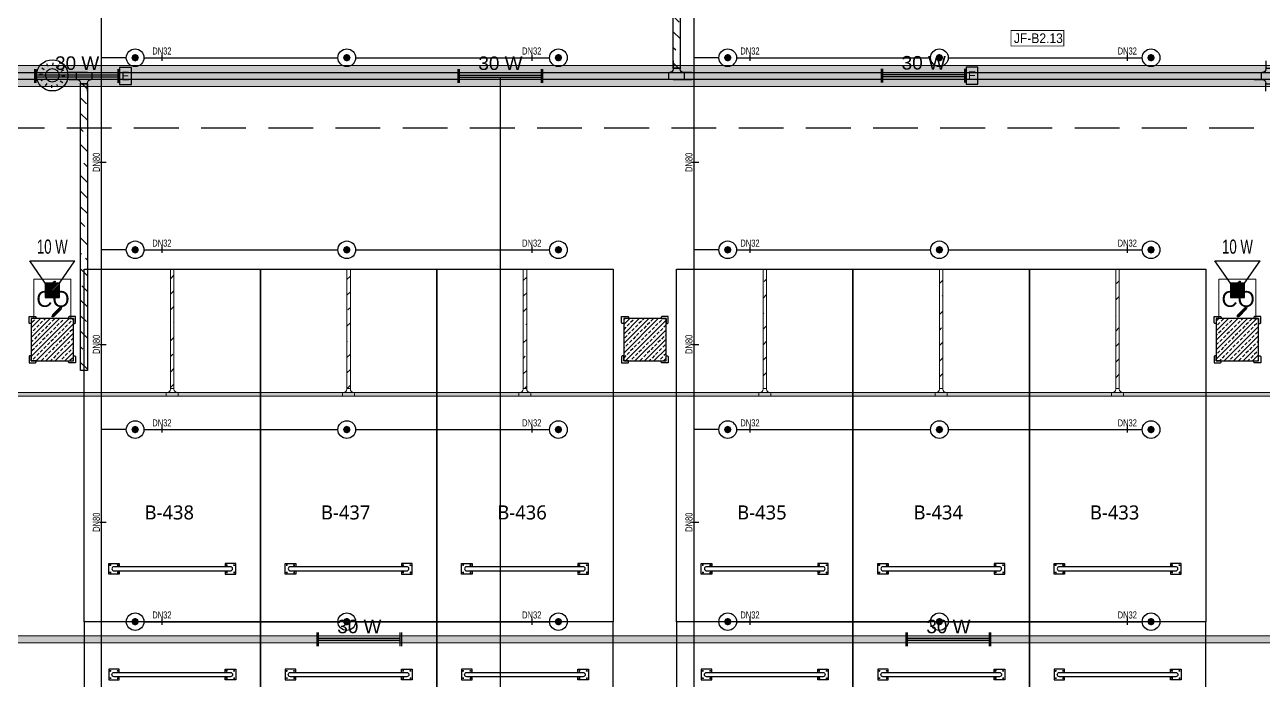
# Model space of a CAD drawing. Header units: millimetres. Extents: x -379292 to 1221486, y 92049 to 447512.
# Drawn here: x -218145 to -200590, y 179788 to 189086 of the extents above; entities that cross this region are included whole.
import ezdxf
from ezdxf.enums import TextEntityAlignment as Align

# ---------------------------------------------------------------- set-up
doc = ezdxf.new("R2010")
doc.units = ezdxf.units.MM
doc.linetypes.add('HIDDEN', pattern=[9.525, 6.35, -3.175])
for name, color, linetype in [('-M-YNGN-BORUID', 7, 'Continuous'), ('-M-YNGN-BORUUZUN', 7, 'Continuous'), ('-M-YNGN-BORUYUK', 7, 'Continuous'), ('-M-YNGN-SPR-YUK', 7, 'Continuous'), ('-M-YNGN-ZON3-CAP-', 7, 'Continuous'), ('-M-YNGN-ZON3-SPR-', 7, 'Continuous'), ('05_HATCH CONCRETE', 141, 'Continuous'), ('05_SYMBOL', 2, 'Continuous'), ('08_DEDECTOR FLASOR', 3, 'Continuous'), ('08_HORN', 4, 'Continuous'), ('08_LAMP', 4, 'Continuous'), ('08_LOUD SYSTEM', 4, 'Continuous'), ('202-A-Y-MahalAd', 141, 'Continuous'), ('E_CT_ZA', 6, 'Continuous')]:
    doc.layers.add(name, color=color, linetype=linetype)
doc.layers.add('-M-YNGN-SPR-CAPCIZGI', color=188, linetype='Continuous', plot=False)
for name, color, linetype, lineweight in [('-M-YNGN-ZON3', 6, 'SP', 30), ('08_DEDECTOR', 3, 'Continuous', 9), ('Aironn-Kodlama', 7, 'Continuous', 0), ('E_CT_AYDINLATMA', 3, 'Continuous', 9), ('E_CT_KA', 4, 'Continuous', 9), ('E_CT_KIRMIZI', 1, 'Continuous', 9)]:
    doc.layers.add(name, color=color, linetype=linetype, lineweight=lineweight)
doc.styles.add('CIZGI', font='tahoma.ttf', dxfattribs={"width": 0.8, "oblique": 20})
doc.styles.add('HCAD', font='HCAD.SHX', dxfattribs={"width": 0.8, "height": 0.2})
doc.styles.add('PIPESIZE', font='hcad.shx', dxfattribs={"width": 0.8})
doc.styles.add('SPR-NOT', font='romans.shx')
doc.styles.get("Standard").update_dxf_attribs({"font": 'segoeuil.ttf'})
doc.styles.add('TR', font='tsimpali.shx', dxfattribs={"width": 0.7})
doc.styles.add('YAZI-2', font='arial.ttf', dxfattribs={"height": 2})
doc.styles.add('YAZI-3', font='arial.ttf', dxfattribs={"height": 3})
doc.linetypes.add('SP', pattern='A,2,-0.1,["SP",CIZGI,S=0.14,R=0.2,X=0,Y=-0.07],-0.255', length=2.355)
pattern_1 = [(225, (905000, -3e-07), (67.351921, -67.351921), []), (225, (904932.65, -3e-07), (67.351921, -67.351921), [47.625, -23.8125])]

# ---------------------------------------------------------------- blocks, each defined once
blk = doc.blocks.new('202_Vida')
at = {"color": 0, "linetype": 'ByBlock', "ltscale": 0.2}
for points in [[(1, 0), (-1, 0)], [(0, 1), (0, -1)]]:
    blk.add_lwpolyline(points, dxfattribs=at)
at = {"color": 0, "linetype": 'ByBlock'}
for radius in [0.42, 0.23, 0.155]:
    blk.add_circle((0, 0), radius, dxfattribs=at)
blk = doc.blocks.new('202_Stoper')
at = {"color": 0, "linetype": 'ByBlock'}
for points in [[(-750, -30), (-750, -75), (-900, -75), (-900, 75), (-750, 75), (-750, 30)], [(750, -30), (750, -75), (900, -75), (900, 75), (750, 75), (750, 30)]]:
    blk.add_lwpolyline(points, dxfattribs=at)
blk.add_lwpolyline([(825, -30, 1), (825, 30), (-825, 30, 1), (-825, -30)], format="xyb", close=True, dxfattribs=at)
at = {"color": 0, "linetype": 'ByBlock', "yscale": 10, "zscale": 10, "rotation": 180}
for p, xscale in [((-877, 53), -10), ((-772, 53), 10), ((772, 53), -10), ((877, 53), 10)]:
    blk.add_blockref('202_Vida', p, dxfattribs=dict(at, xscale=xscale))
at = {"color": 0, "linetype": 'ByBlock', "yscale": 10, "zscale": 10}
for p, xscale in [((-877, -52), 10), ((-772, -52), -10), ((772, -52), 10), ((877, -52), -10)]:
    blk.add_blockref('202_Vida', p, dxfattribs=dict(at, xscale=xscale))
blk = doc.blocks.new('202_Mahalblok')
at = {"color": 0, "linetype": 'ByBlock', "flags": 128}
blk.add_lwpolyline([(0, 0), (0, 5000), (2500, 5000), (2500, 0)], close=True, dxfattribs=at)
at = {"color": 252}
blk.add_blockref('202_Stoper', (1250, 750), dxfattribs=at)
at = {"color": 0, "linetype": 'ByBlock', "ltscale": 25}
blk.add_attdef('MAHALNO', text='', height=200, dxfattribs=at).set_placement((1209, 1390), align=Align.BOTTOM_CENTER)
blk = doc.blocks.new('bariyer')
at = {"color": 8, "ltscale": 25}
blk.add_lwpolyline([(0, -70), (15, -70, 0.414214), (30, -55), (30, 30), (-55, 30, 0.414214), (-70, 15), (-70, 0), (0, 0)], format="xyb", close=True, dxfattribs=at)
blk = doc.blocks.new('OtoParkBodrumKatMimari')
at = {"layer": '05_HATCH CONCRETE'}
h = blk.add_hatch(dxfattribs=at)
h.set_pattern_fill('ANSI33', color=8, scale=15, angle=180, style=0)
h.set_pattern_definition(pattern_1)
h.paths.add_polyline_path([(28900, 84100), (28300, 84100), (28300, 83500), (28900, 83500)])
h = blk.add_hatch(dxfattribs=at)
h.set_pattern_fill('ANSI33', color=8, scale=15, angle=180, style=0)
h.set_pattern_definition(pattern_1)
h.paths.add_polyline_path([(37300, 84100), (36700, 84100), (36700, 83500), (37300, 83500)])
h = blk.add_hatch(dxfattribs=at)
h.set_pattern_fill('ANSI33', color=8, scale=15, angle=180, style=0)
h.set_pattern_definition(pattern_1)
h.paths.add_polyline_path([(45700, 84100), (45100, 84100), (45100, 83500), (45700, 83500)])
at = {"color": 5}
for points in [[(28900, 84100), (28300, 84100), (28300, 83500), (28900, 83500)], [(37300, 84100), (36700, 84100), (36700, 83500), (37300, 83500)], [(45700, 84100), (45100, 84100), (45100, 83500), (45700, 83500)]]:
    blk.add_lwpolyline(points, close=True, dxfattribs=at)
at = {"layer": '05_SYMBOL', "color": 252, "linetype": 'HIDDEN', "ltscale": 100}
blk.add_lwpolyline([(128500, 86800), (19400, 86800)], dxfattribs=at)
at = {"layer": '05_SYMBOL', "color": 8, "xscale": -1}
for p in [(28300, 84100), (36700, 84100), (45100, 84100)]:
    blk.add_blockref('bariyer', p, dxfattribs=at)
at = {"layer": '05_SYMBOL', "color": 8}
for p in [(28900, 84100), (37300, 84100), (45700, 84100)]:
    blk.add_blockref('bariyer', p, dxfattribs=at)
at = {"layer": '05_SYMBOL', "color": 8, "rotation": 180}
for p in [(28300, 83500), (36700, 83500), (45100, 83500)]:
    blk.add_blockref('bariyer', p, dxfattribs=at)
at = {"layer": '05_SYMBOL', "color": 8, "xscale": -1, "rotation": 180}
for p in [(28900, 83500), (37300, 83500), (45700, 83500)]:
    blk.add_blockref('bariyer', p, dxfattribs=at)
at = {"layer": '202-A-Y-MahalAd', "color": 8, "ltscale": 25}
for p, values in [((29050, 79800), {'MAHALNO': 'B-438'}), ((31550, 79800), {'MAHALNO': 'B-437'}), ((34050, 79800), {'MAHALNO': 'B-436'}), ((37450, 79800), {'MAHALNO': 'B-435'}), ((39950, 79800), {'MAHALNO': 'B-434'}), ((42450, 79800), {'MAHALNO': 'B-433'})]:
    blk.add_blockref('202_Mahalblok', p, dxfattribs=at).add_auto_attribs(values)
ref = blk.add_blockref('202_Mahalblok', (29050, 79800), dxfattribs=dict(at, xscale=-1, rotation=180))
ref.add_attrib('MAHALNO', 'B-445', dxfattribs={"layer": '0', "color": 0, "linetype": 'ByBlock', "ltscale": 25, "height": 200}).set_placement((30259, 78267), align=Align.BOTTOM_CENTER)
ref = blk.add_blockref('202_Mahalblok', (31550, 79800), dxfattribs=dict(at, xscale=-1, rotation=180))
ref.add_attrib('MAHALNO', 'B-446', dxfattribs={"layer": '0', "color": 0, "linetype": 'ByBlock', "ltscale": 25, "height": 200}).set_placement((32759, 78267), align=Align.BOTTOM_CENTER)
ref = blk.add_blockref('202_Mahalblok', (34050, 79800), dxfattribs=dict(at, xscale=-1, rotation=180))
ref.add_attrib('MAHALNO', 'B-447', dxfattribs={"layer": '0', "color": 0, "linetype": 'ByBlock', "ltscale": 25, "height": 200}).set_placement((35259, 78267), align=Align.BOTTOM_CENTER)
ref = blk.add_blockref('202_Mahalblok', (37450, 79800), dxfattribs=dict(at, xscale=-1, rotation=180))
ref.add_attrib('MAHALNO', 'B-448', dxfattribs={"layer": '0', "color": 0, "linetype": 'ByBlock', "ltscale": 25, "height": 200}).set_placement((38659, 78267), align=Align.BOTTOM_CENTER)
ref = blk.add_blockref('202_Mahalblok', (39950, 79800), dxfattribs=dict(at, xscale=-1, rotation=180))
ref.add_attrib('MAHALNO', 'B-449', dxfattribs={"layer": '0', "color": 0, "linetype": 'ByBlock', "ltscale": 25, "height": 200}).set_placement((41159, 78267), align=Align.BOTTOM_CENTER)
ref = blk.add_blockref('202_Mahalblok', (42450, 79800), dxfattribs=dict(at, xscale=-1, rotation=180))
ref.add_attrib('MAHALNO', 'B-450', dxfattribs={"layer": '0', "color": 0, "linetype": 'ByBlock', "ltscale": 25, "height": 200}).set_placement((43659, 78267), align=Align.BOTTOM_CENTER)
blk = doc.blocks.new('SP-C-UP-12')
at = {"ltscale": 10}
blk.add_line((0, 0), (0, 0), dxfattribs=at)
at = {"color": 1, "linetype": 'Continuous'}
blk.add_circle((0, 0), 12.5, dxfattribs=at)
at = {"ltscale": 10}
for points in [[(-5.4, 0), (-3.8, 3.8), (-3.8, -3.8), (0, 5.4)], [(-3.8, -3.8), (0, 5.4), (0, -5.4), (3.8, 3.8)], [(0, -5.4), (3.8, 3.8), (3.8, -3.8), (5.4, 0)]]:
    blk.add_solid(points, dxfattribs=at)
at = {"layer": '-M-YNGN-SPR-YUK', "style": 'SPR-NOT', "width": 0.5, "flags": 9}
for tag, p in [('YUK', (0, 17.8)), ('CAP', (0, 14.4)), ('TIP', (0.2, 10.8))]:
    blk.add_attdef(tag, text='', height=2.5, dxfattribs=at).set_placement(p, align=Align.MIDDLE_CENTER)
blk = doc.blocks.new('SPRKL100')
at = {"layer": '-M-YNGN-SPR-CAPCIZGI'}
blk.add_line((0, 0.43), (0, -0.43), dxfattribs=at)
at = {"layer": '-M-YNGN-BORUID', "color": 0, "style": 'HCAD', "width": 0.8, "flags": 1}
blk.add_attdef('DIC', text='', height=0.4, dxfattribs=at).set_placement((0, -1.69), align=Align.CENTER)
at = {"layer": '-M-YNGN-BORUUZUN', "color": 0, "style": 'HCAD', "width": 0.7}
blk.add_attdef('BOY', text='', height=0.8, dxfattribs=at).set_placement((0, -1.08), align=Align.CENTER)
at = {"layer": '-M-YNGN-BORUYUK', "color": 6, "style": 'PIPESIZE', "width": 0.8}
blk.add_attdef('YUK', text='', height=0.5, dxfattribs=at).set_placement((0, 1.87), align=Align.CENTER)
at = {"color": 0, "style": 'PIPESIZE', "width": 0.7}
blk.add_attdef('CAP', text='', height=1, dxfattribs=at).set_placement((0, 0.45), align=Align.CENTER)
blk = doc.blocks.new('A$C69E75EAE')
at = {"layer": '-M-YNGN-ZON3', "ltscale": 500}
for p, q in [((2027.3, -7817.2), (2027.3, -2469.7)), ((2867.3, -7817.2), (2867.3, -2469.7)), ((2062.3, -5942.2), (2027.3, -5942.2)), ((2087.3, -5942.2), (2362.3, -5942.2)), ((2387.3, -5942.2), (2662.3, -5942.2)), ((2902.3, -5942.2), (2867.3, -5942.2)), ((2927.3, -5942.2), (3202.3, -5942.2)), ((3227.3, -5942.2), (3502.3, -5942.2)), ((2062.3, -6214.7), (2027.3, -6214.7)), ((2087.3, -6214.7), (2362.3, -6214.7)), ((2387.3, -6214.7), (2662.3, -6214.7)), ((2902.3, -6214.7), (2867.3, -6214.7)), ((2927.3, -6214.7), (3202.3, -6214.7)), ((3227.3, -6214.7), (3502.3, -6214.7)), ((2062.3, -6469.7), (2027.3, -6469.7)), ((2087.3, -6469.7), (2362.3, -6469.7)), ((2387.3, -6469.7), (2662.3, -6469.7)), ((2902.3, -6469.7), (2867.3, -6469.7)), ((2927.3, -6469.7), (3202.3, -6469.7)), ((3227.3, -6469.7), (3502.3, -6469.7)), ((2062.3, -6742.2), (2027.3, -6742.2)), ((2087.3, -6742.2), (2362.3, -6742.2)), ((2387.3, -6742.2), (2662.3, -6742.2)), ((2902.3, -6742.2), (2867.3, -6742.2)), ((2927.3, -6742.2), (3202.3, -6742.2)), ((3227.3, -6742.2), (3502.3, -6742.2))]:
    blk.add_line(p, q, dxfattribs=at)
at = {"layer": '-M-YNGN-ZON3-CAP-'}
ref = blk.add_blockref('SPRKL100', (2112.7, -5942.2), dxfattribs=dict(at, xscale=10, yscale=10, zscale=10, rotation=359.9999997800978))
ref.add_attrib('CAP', 'DN32', dxfattribs={"layer": '0', "color": 0, "height": 10, "rotation": 360, "style": 'PIPESIZE', "width": 0.7}).set_placement((2112.7, -5937.7), align=Align.CENTER)
ref = blk.add_blockref('SPRKL100', (2637, -5942.2), dxfattribs=dict(at, xscale=10, yscale=10, zscale=10, rotation=359.9999997800978))
ref.add_attrib('CAP', 'DN32', dxfattribs={"layer": '0', "color": 0, "height": 10, "rotation": 360, "style": 'PIPESIZE', "width": 0.7}).set_placement((2637, -5937.7), align=Align.CENTER)
ref = blk.add_blockref('SPRKL100', (2946.3, -5942.2), dxfattribs=dict(at, xscale=10, yscale=10, zscale=10, rotation=359.9999997800978))
ref.add_attrib('CAP', 'DN32', dxfattribs={"layer": '0', "color": 0, "height": 10, "rotation": 360, "style": 'PIPESIZE', "width": 0.7}).set_placement((2946.3, -5937.7), align=Align.CENTER)
ref = blk.add_blockref('SPRKL100', (3481.1, -5942.2), dxfattribs=dict(at, xscale=10, yscale=10, zscale=10, rotation=359.9999997800978))
ref.add_attrib('CAP', 'DN32', dxfattribs={"layer": '0', "color": 0, "height": 10, "rotation": 360, "style": 'PIPESIZE', "width": 0.7}).set_placement((3481.1, -5937.7), align=Align.CENTER)
ref = blk.add_blockref('SPRKL100', (2029.3, -6090.6), dxfattribs=dict(at, xscale=10.00000000000001, yscale=10.00000000000001, zscale=10.00000000000001, rotation=90))
ref.add_attrib('CAP', 'DN80', dxfattribs={"layer": '0', "color": 0, "height": 10, "rotation": 90, "style": 'PIPESIZE', "width": 0.7}).set_placement((2024.8, -6090.6), align=Align.CENTER)
ref = blk.add_blockref('SPRKL100', (2869.3, -6090.6), dxfattribs=dict(at, xscale=10.00000000000001, yscale=10.00000000000001, zscale=10.00000000000001, rotation=90))
ref.add_attrib('CAP', 'DN80', dxfattribs={"layer": '0', "color": 0, "height": 10, "rotation": 90, "style": 'PIPESIZE', "width": 0.7}).set_placement((2864.8, -6090.6), align=Align.CENTER)
ref = blk.add_blockref('SPRKL100', (2112.7, -6214.7), dxfattribs=dict(at, xscale=10, yscale=10, zscale=10, rotation=359.9999997800978))
ref.add_attrib('CAP', 'DN32', dxfattribs={"layer": '0', "color": 0, "height": 10, "rotation": 360, "style": 'PIPESIZE', "width": 0.7}).set_placement((2112.7, -6210.2), align=Align.CENTER)
ref = blk.add_blockref('SPRKL100', (2637, -6214.7), dxfattribs=dict(at, xscale=10, yscale=10, zscale=10, rotation=359.9999997800978))
ref.add_attrib('CAP', 'DN32', dxfattribs={"layer": '0', "color": 0, "height": 10, "rotation": 360, "style": 'PIPESIZE', "width": 0.7}).set_placement((2637, -6210.2), align=Align.CENTER)
ref = blk.add_blockref('SPRKL100', (2946.3, -6214.7), dxfattribs=dict(at, xscale=10, yscale=10, zscale=10, rotation=359.9999997800978))
ref.add_attrib('CAP', 'DN32', dxfattribs={"layer": '0', "color": 0, "height": 10, "rotation": 360, "style": 'PIPESIZE', "width": 0.7}).set_placement((2946.3, -6210.2), align=Align.CENTER)
ref = blk.add_blockref('SPRKL100', (3481.1, -6214.7), dxfattribs=dict(at, xscale=10, yscale=10, zscale=10, rotation=359.9999997800978))
ref.add_attrib('CAP', 'DN32', dxfattribs={"layer": '0', "color": 0, "height": 10, "rotation": 360, "style": 'PIPESIZE', "width": 0.7}).set_placement((3481.1, -6210.2), align=Align.CENTER)
ref = blk.add_blockref('SPRKL100', (2029.3, -6348.8), dxfattribs=dict(at, xscale=10.00000000000001, yscale=10.00000000000001, zscale=10.00000000000001, rotation=90))
ref.add_attrib('CAP', 'DN80', dxfattribs={"layer": '0', "color": 0, "height": 10, "rotation": 90, "style": 'PIPESIZE', "width": 0.7}).set_placement((2024.8, -6348.8), align=Align.CENTER)
ref = blk.add_blockref('SPRKL100', (2869.3, -6348.8), dxfattribs=dict(at, xscale=10.00000000000001, yscale=10.00000000000001, zscale=10.00000000000001, rotation=90))
ref.add_attrib('CAP', 'DN80', dxfattribs={"layer": '0', "color": 0, "height": 10, "rotation": 90, "style": 'PIPESIZE', "width": 0.7}).set_placement((2864.8, -6348.8), align=Align.CENTER)
ref = blk.add_blockref('SPRKL100', (2112.7, -6469.7), dxfattribs=dict(at, xscale=10, yscale=10, zscale=10, rotation=359.9999997800978))
ref.add_attrib('CAP', 'DN32', dxfattribs={"layer": '0', "color": 0, "height": 10, "rotation": 360, "style": 'PIPESIZE', "width": 0.7}).set_placement((2112.7, -6465.2), align=Align.CENTER)
ref = blk.add_blockref('SPRKL100', (2637, -6469.7), dxfattribs=dict(at, xscale=10, yscale=10, zscale=10, rotation=359.9999997800978))
ref.add_attrib('CAP', 'DN32', dxfattribs={"layer": '0', "color": 0, "height": 10, "rotation": 360, "style": 'PIPESIZE', "width": 0.7}).set_placement((2637, -6465.2), align=Align.CENTER)
ref = blk.add_blockref('SPRKL100', (2946.3, -6469.7), dxfattribs=dict(at, xscale=10, yscale=10, zscale=10, rotation=359.9999997800978))
ref.add_attrib('CAP', 'DN32', dxfattribs={"layer": '0', "color": 0, "height": 10, "rotation": 360, "style": 'PIPESIZE', "width": 0.7}).set_placement((2946.3, -6465.2), align=Align.CENTER)
ref = blk.add_blockref('SPRKL100', (3481.1, -6469.7), dxfattribs=dict(at, xscale=10, yscale=10, zscale=10, rotation=359.9999997800978))
ref.add_attrib('CAP', 'DN32', dxfattribs={"layer": '0', "color": 0, "height": 10, "rotation": 360, "style": 'PIPESIZE', "width": 0.7}).set_placement((3481.1, -6465.2), align=Align.CENTER)
ref = blk.add_blockref('SPRKL100', (2029.3, -6601.1), dxfattribs=dict(at, xscale=10.00000000000001, yscale=10.00000000000001, zscale=10.00000000000001, rotation=90))
ref.add_attrib('CAP', 'DN80', dxfattribs={"layer": '0', "color": 0, "height": 10, "rotation": 90, "style": 'PIPESIZE', "width": 0.7}).set_placement((2024.8, -6601.1), align=Align.CENTER)
ref = blk.add_blockref('SPRKL100', (2869.3, -6601.1), dxfattribs=dict(at, xscale=10.00000000000001, yscale=10.00000000000001, zscale=10.00000000000001, rotation=90))
ref.add_attrib('CAP', 'DN80', dxfattribs={"layer": '0', "color": 0, "height": 10, "rotation": 90, "style": 'PIPESIZE', "width": 0.7}).set_placement((2864.8, -6601.1), align=Align.CENTER)
ref = blk.add_blockref('SPRKL100', (2112.7, -6742.2), dxfattribs=dict(at, xscale=10, yscale=10, zscale=10, rotation=359.9999997800978))
ref.add_attrib('CAP', 'DN32', dxfattribs={"layer": '0', "color": 0, "height": 10, "rotation": 360, "style": 'PIPESIZE', "width": 0.7}).set_placement((2112.7, -6737.7), align=Align.CENTER)
ref = blk.add_blockref('SPRKL100', (2637, -6742.2), dxfattribs=dict(at, xscale=10, yscale=10, zscale=10, rotation=359.9999997800978))
ref.add_attrib('CAP', 'DN32', dxfattribs={"layer": '0', "color": 0, "height": 10, "rotation": 360, "style": 'PIPESIZE', "width": 0.7}).set_placement((2637, -6737.7), align=Align.CENTER)
ref = blk.add_blockref('SPRKL100', (2946.3, -6742.2), dxfattribs=dict(at, xscale=10, yscale=10, zscale=10, rotation=359.9999997800978))
ref.add_attrib('CAP', 'DN32', dxfattribs={"layer": '0', "color": 0, "height": 10, "rotation": 360, "style": 'PIPESIZE', "width": 0.7}).set_placement((2946.3, -6737.7), align=Align.CENTER)
ref = blk.add_blockref('SPRKL100', (3481.1, -6742.2), dxfattribs=dict(at, xscale=10, yscale=10, zscale=10, rotation=359.9999997800978))
ref.add_attrib('CAP', 'DN32', dxfattribs={"layer": '0', "color": 0, "height": 10, "rotation": 360, "style": 'PIPESIZE', "width": 0.7}).set_placement((3481.1, -6737.7), align=Align.CENTER)
at = {"layer": '-M-YNGN-ZON3-SPR-'}
for p in [(2074.8, -5942.2), (2374.8, -5942.2), (2674.8, -5942.2), (2914.8, -5942.2), (3214.8, -5942.2), (3514.8, -5942.2), (2074.8, -6214.7), (2374.8, -6214.7), (2674.8, -6214.7), (2914.8, -6214.7), (3214.8, -6214.7), (3514.8, -6214.7), (2074.8, -6469.7), (2374.8, -6469.7), (2674.8, -6469.7), (2914.8, -6469.7), (3214.8, -6469.7), (3514.8, -6469.7), (2074.8, -6742.2), (2374.8, -6742.2), (2674.8, -6742.2), (2914.8, -6742.2), (3214.8, -6742.2), (3514.8, -6742.2)]:
    blk.add_blockref('SP-C-UP-12', p, dxfattribs=at)
blk = doc.blocks.new('*U597')
h = blk.add_hatch()
h.set_pattern_fill('ANSI33', color=0, scale=50, angle=1, style=0)
h.paths.add_polyline_path([(-8987, 100), (44320, 100), (44320, 0), (-8987, 0)])
at = {"color": 0}
blk.add_lwpolyline([(-8987, 100), (44320, 100), (44320, 0), (-8987, 0)], close=True, dxfattribs=at)
at = {"ltscale": 25, "flags": 1}
for tag, p in [('YUKSEKLIK', (-229, -149)), ('KALINLIK', (-229, -213))]:
    blk.add_attdef(tag, p, '', height=50, dxfattribs=at)
blk = doc.blocks.new('*U736')
h = blk.add_hatch()
h.set_pattern_fill('ANSI33', color=0, scale=50, angle=1, style=0)
h.paths.add_polyline_path([(-53157, 50), (113, 50), (113, 0), (-53157, 0)])
at = {"color": 0}
blk.add_lwpolyline([(-53157, 50), (113, 50), (113, 0), (-53157, 0)], close=True, dxfattribs=at)
at = {"ltscale": 25, "flags": 1}
for tag, p in [('YUKSEKLIK', (-229, -149)), ('KALINLIK', (-229, -213))]:
    blk.add_attdef(tag, p, '', height=50, dxfattribs=at)
blk = doc.blocks.new('*U900')
h = blk.add_hatch()
h.set_pattern_fill('ANSI33', color=0, scale=50, angle=1, style=0)
h.paths.add_polyline_path([(-3797, 100), (271, 100), (271, 0), (-3797, 0)])
at = {"color": 0}
blk.add_lwpolyline([(-3797, 100), (271, 100), (271, 0), (-3797, 0)], close=True, dxfattribs=at)
at = {"ltscale": 25, "flags": 1}
for tag, p in [('YUKSEKLIK', (-229, -149)), ('KALINLIK', (-229, -213))]:
    blk.add_attdef(tag, p, '', height=50, dxfattribs=at)
blk = doc.blocks.new('*U397')
at = {"color": 0}
for p, q in [((264, 264), (-164, 264)), ((-60, 264), (-60, 164)), ((0, 264), (264, 264)), ((160, 264), (160, 164)), ((-164, 164), (-50, 164)), ((0, 0), (0, 114)), ((0, 104), (100, 104)), ((100, 0), (100, 114)), ((264, 164), (150, 164))]:
    blk.add_line(p, q, dxfattribs=at)
for centre, start, end in [((-50, 114), 0, 90), ((150, 114), 90, 180)]:
    blk.add_arc(centre, 50, start, end, dxfattribs=at)
blk = doc.blocks.new('*U906')
h = blk.add_hatch()
h.set_pattern_fill('ANSI33', color=0, scale=50, angle=1, style=0)
h.paths.add_polyline_path([(-4483, 100), (-170, 100), (-170, 0), (-4483, 0)])
at = {"color": 0}
blk.add_lwpolyline([(-4483, 100), (-170, 100), (-170, 0), (-4483, 0)], close=True, dxfattribs=at)
at = {"ltscale": 25, "flags": 1}
for tag, p in [('YUKSEKLIK', (-229, -149)), ('KALINLIK', (-229, -213))]:
    blk.add_attdef(tag, p, '', height=50, dxfattribs=at)
blk = doc.blocks.new('*U400')
at = {"color": 0}
for p, q in [((264, 264), (-164, 264)), ((-60, 264), (-60, 164)), ((0, 264), (264, 264)), ((160, 264), (160, 164)), ((-164, 164), (-50, 164)), ((0, 0), (0, 114)), ((0, 104), (100, 104)), ((100, 0), (100, 114)), ((264, 164), (150, 164))]:
    blk.add_line(p, q, dxfattribs=at)
for centre, start, end in [((-50, 114), 0, 90), ((150, 114), 90, 180)]:
    blk.add_arc(centre, 50, start, end, dxfattribs=at)
blk = doc.blocks.new('*U402')
at = {"color": 0}
for p, q in [((0, 428), (0, 314)), ((100, 428), (100, 314)), ((-164, 264), (-50, 264)), ((-60, 264), (-60, 164)), ((0, 324), (100, 324)), ((264, 264), (150, 264)), ((160, 264), (160, 164)), ((-164, 164), (-50, 164)), ((0, 0), (0, 114)), ((0, 104), (100, 104)), ((100, 0), (100, 114)), ((264, 164), (150, 164))]:
    blk.add_line(p, q, dxfattribs=at)
for centre, start, end in [((-50, 314), 270, 0), ((150, 314), 180, 270), ((-50, 114), 0, 90), ((150, 114), 90, 180)]:
    blk.add_arc(centre, 50, start, end, dxfattribs=at)
blk = doc.blocks.new('40 W SIVA ÜSTÜ ETANJ LED 50')
at = {"layer": '08_LAMP'}
for p, q in [((-625, -100), (-625, 100)), ((-605, -100), (-605, 100)), ((-605, 15), (605, 15)), ((605, -100), (605, 100)), ((625, -100), (625, 100)), ((-605, -15), (605, -15))]:
    blk.add_line(p, q, dxfattribs=at)
at = {"layer": '08_LAMP', "color": 2, "style": 'YAZI-2'}
blk.add_text('30 W', height=200, dxfattribs=at).set_placement((0, 90), align=Align.CENTER)
blk = doc.blocks.new('40 W SIVA ÜSTÜ ETANJ LED 50--')
at = {"layer": '08_LAMP'}
for p, q in [((-625, -100), (-625, 100)), ((-605, -100), (-605, 100)), ((-605, 15), (605, 15)), ((605, -100), (605, 100)), ((625, -100), (625, 100)), ((-605, -15), (605, -15))]:
    blk.add_line(p, q, dxfattribs=at)
at = {"layer": '08_LAMP', "color": 2, "style": 'YAZI-2'}
blk.add_text('30 W', height=200, dxfattribs=at).set_placement((0, 90), align=Align.CENTER)
blk = doc.blocks.new('40 W SIVA ÜSTÜ ETANJ LED E 50')
at = {"layer": '08_LAMP'}
for p, q in [((-625, -100), (-625, 100)), ((-605, -100), (-605, 100)), ((-605, 15), (605, 15)), ((605, -100), (605, 100)), ((625, -100), (625, 100)), ((-605, -15), (605, -15))]:
    blk.add_line(p, q, dxfattribs=at)
blk.add_lwpolyline([(625, -125), (800, -125), (800, 125), (625, 125)], close=True, dxfattribs=at)
at = {"layer": '08_LAMP', "color": 2, "style": 'YAZI-2'}
blk.add_text('30 W', height=200, dxfattribs=at).set_placement((0, 90), align=Align.CENTER)
blk.add_text('E', height=125, dxfattribs=at).set_placement((713, 0), align=Align.MIDDLE)
blk = doc.blocks.new('CO 250')
at = {"layer": '08_DEDECTOR'}
for p, q in [((17, 243), (-84, 142)), ((45, 251), (-74, 132)), ((37, 223), (-64, 122)), ((45, 250), (45, 243)), ((114, -136), (-5, -255)), ((104, -126), (3, -227)), ((124, -146), (23, -247)), ((-5, -247), (-5, -255)), ((-5, -255), (3, -255))]:
    blk.add_line(p, q, dxfattribs=at)
at = {"layer": '08_DEDECTOR', "ltscale": 25}
blk.add_lwpolyline([(-262, 278), (-262, -278), (262, -278), (262, 278)], close=True, dxfattribs=at)
at = {"layer": '08_DEDECTOR'}
for centre, radius, start, end in [((37, 223), 27.7, 72.9688, 135), ((17, 243), 27.7, 315, 0), ((-55, 112), 41.6, 135, 180), ((-55, 112), 27.7, 135, 180), ((-55, 112), 13.9, 135, 180), ((95, -116), 13.9, 315, 350.4112), ((95, -116), 27.7, 315, 355.2224), ((95, -116), 41.6, 315, 356.817), ((23, -247), 27.7, 135, 180), ((3, -227), 27.7, 270, 315)]:
    blk.add_arc(centre, radius, start, end, dxfattribs=at)
at = {"layer": '08_DEDECTOR', "color": 3, "style": 'YAZI-3'}
blk.add_text('CO', height=225, dxfattribs=at).set_placement((-226, -113))
blk = doc.blocks.new('KORNA ORT TAVAN')
at = {"layer": '08_HORN', "color": 3}
for p, q in [((10, 137), (13, 179)), ((-137, 10), (-179, 13)), ((-114, 77), (-149, 101)), ((-60, 124), (-79, 162)), ((77, 114), (101, 149)), ((124, 60), (162, 79)), ((-124, -60), (-162, -79)), ((-77, -114), (-101, -149)), ((-10, -137), (-13, -179)), ((60, -124), (79, -162)), ((114, -77), (149, -101)), ((137, -10), (179, -13))]:
    blk.add_line(p, q, dxfattribs=at)
at = {"layer": '08_HORN', "color": 1}
for major_axis, start_param, end_param in [((0, 222), 4.712358, 10.995543), ((0, 95.8), -1.570763777940356, 4.712421529239229)]:
    blk.add_ellipse((0, 0), major_axis=major_axis, ratio=1, start_param=start_param, end_param=end_param, dxfattribs=at)
blk = doc.blocks.new('15 W HORN 100_HARİCİ TİP')
at = {"layer": '08_LOUD SYSTEM'}
h = blk.add_hatch(dxfattribs=at)
h.set_pattern_fill('ANSI31', color=2, scale=4.8)
h.set_pattern_definition([(45, (-341645.439, -380325.335), (-10.77630735, 10.77630735), [])])
h.paths.add_polyline_path([(-100, 0), (100, 0), (100, 200), (-100, 200)])
at = {"layer": '08_LOUD SYSTEM', "ltscale": 2}
for p, q in [((-320, 520), (320, 520)), ((-100, 200), (-320, 520)), ((100, 200), (320, 520))]:
    blk.add_line(p, q, dxfattribs=at)
at = {"layer": '08_LOUD SYSTEM'}
blk.add_lwpolyline([(100, 0), (100, 200), (-100, 200), (-100, 0)], close=True, dxfattribs=at)
at = {"layer": '08_LOUD SYSTEM', "color": 2, "ltscale": 2, "style": 'TR', "width": 0.7}
blk.add_text('10 W', height=200, dxfattribs=at).set_placement((0, 620), align=Align.CENTER)
blk = doc.blocks.new('*U655')
h = blk.add_hatch()
h.set_pattern_fill('ANSI33', color=0, scale=50, angle=1, style=0)
h.paths.add_polyline_path([(-115024, 100), (-249, 100), (-249, 0), (-115024, 0)])
at = {"color": 0}
blk.add_lwpolyline([(-115024, 100), (-249, 100), (-249, 0), (-115024, 0)], close=True, dxfattribs=at)
at = {"ltscale": 25, "flags": 1}
for tag, p in [('YUKSEKLIK', (-229, -149)), ('KALINLIK', (-229, -213))]:
    blk.add_attdef(tag, p, '', height=50, dxfattribs=at)
blk = doc.blocks.new('*U722')
h = blk.add_hatch()
h.set_pattern_fill('ANSI33', color=0, scale=50, angle=1, style=0)
h.paths.add_polyline_path([(-115264, 300), (-889, 300), (-889, 0), (-115264, 0)])
at = {"color": 0}
blk.add_lwpolyline([(-115264, 300), (-889, 300), (-889, 0), (-115264, 0)], close=True, dxfattribs=at)
at = {"ltscale": 25, "flags": 1}
for tag, p in [('YUKSEKLIK', (-229, -149)), ('KALINLIK', (-229, -213))]:
    blk.add_attdef(tag, p, '', height=50, dxfattribs=at)
blk = doc.blocks.new('*U1030')
h = blk.add_hatch()
h.set_pattern_fill('ANSI33', color=0, scale=50, angle=1, style=0)
h.paths.add_polyline_path([(-2093, 50), (-403, 50), (-403, 0), (-2093, 0)])
at = {"color": 0}
blk.add_lwpolyline([(-2093, 50), (-403, 50), (-403, 0), (-2093, 0)], close=True, dxfattribs=at)
at = {"ltscale": 25, "flags": 1}
for tag, p in [('YUKSEKLIK', (-229, -149)), ('KALINLIK', (-229, -213))]:
    blk.add_attdef(tag, p, '', height=50, dxfattribs=at)
blk = doc.blocks.new('*U1012')
at = {"color": 0}
for p, q in [((214, 214), (-164, 214)), ((-60, 214), (-60, 164)), ((0, 214), (214, 214)), ((110, 214), (110, 164)), ((-164, 164), (-50, 164)), ((0, 0), (0, 114)), ((0, 104), (50, 104)), ((50, 0), (50, 114)), ((214, 164), (100, 164))]:
    blk.add_line(p, q, dxfattribs=at)
for centre, start, end in [((-50, 114), 0, 90), ((100, 114), 90, 180)]:
    blk.add_arc(centre, 50, start, end, dxfattribs=at)

msp = doc.modelspace()

# ---------------------------------------------------------------- block references
at = {"color": 8}
msp.add_blockref('OtoParkBodrumKatMimari', (-246354.8, 100818.8), dxfattribs=at)

# ---------------------------------------------------------------- next in the draw order: linework, layer by layer
msp.add_line((-211402.1, 140801.7), (-211402.1, 188344.1), dxfattribs=at)
at = {"layer": 'Aironn-Kodlama', "color": 7, "const_width": 10}
msp.add_lwpolyline([(-204166, 189004.9), (-204166, 188784.9), (-203416, 188784.9), (-203416, 189004.9)], close=True, dxfattribs=at)

# ---------------------------------------------------------------- next in the draw order: block references
at = {"layer": '-M-YNGN-ZON3', "ltscale": 25, "xscale": 10, "yscale": 10, "zscale": 10}
msp.add_blockref('A$C69E75EAE', (-237328.2, 248041), dxfattribs=at)
at = {"layer": '08_DEDECTOR'}
for p in [(-217754.8, 185197.2), (-200954.8, 185197.2)]:
    msp.add_blockref('CO 250', p, dxfattribs=at)
at = {"layer": '08_DEDECTOR FLASOR'}
msp.add_blockref('KORNA ORT TAVAN', (-217754.8, 188368.8), dxfattribs=at)
at = {"layer": '08_LAMP', "xscale": 0.96, "yscale": 0.96, "zscale": 0.96}
for name, p in [('40 W SIVA ÜSTÜ ETANJ LED E 50', (-217402.1, 188359.8)), ('40 W SIVA ÜSTÜ ETANJ LED 50--', (-211402.1, 188358.5)), ('40 W SIVA ÜSTÜ ETANJ LED E 50', (-205402.1, 188364.7)), ('40 W SIVA ÜSTÜ ETANJ LED 50', (-213402.1, 180368.8)), ('40 W SIVA ÜSTÜ ETANJ LED 50', (-205052.1, 180368.8))]:
    msp.add_blockref(name, p, dxfattribs=at)
at = {"layer": '08_LOUD SYSTEM'}
for p in [(-217754.8, 185218.8), (-200954.8, 185218.8)]:
    msp.add_blockref('15 W HORN 100_HARİCİ TİP', p, dxfattribs=at)
at = {"layer": 'E_CT_AYDINLATMA', "rotation": 180}
msp.add_blockref('*U597', (-178885, 180419.8), dxfattribs=at)
at = {"layer": 'E_CT_KA', "rotation": 180}
msp.add_blockref('*U722', (-230494.1, 188509), dxfattribs=at)
at = {"layer": 'E_CT_KIRMIZI', "color": 1, "xscale": -1, "rotation": 89.99999999999991}
for p in [(-216029.8, 183525.8), (-213529.8, 183525.8), (-211029.8, 183525.8), (-207629.8, 183525.8), (-205129.8, 183525.8), (-202629.8, 183525.8)]:
    msp.add_blockref('*U1030', p, dxfattribs=at)
at = {"layer": 'E_CT_KIRMIZI', "color": 2, "xscale": -1, "rotation": 180}
for p in [(-216079.8, 184032.8), (-213579.8, 184032.8), (-211079.8, 184032.8), (-207679.8, 184032.8), (-205179.8, 184032.8), (-202679.8, 184032.8)]:
    msp.add_blockref('*U1012', p, dxfattribs=at)
at = {"layer": 'E_CT_KIRMIZI', "color": 1, "rotation": 180}
msp.add_blockref('*U736', (-229692.1, 183868.8), dxfattribs=at)
at = {"layer": 'E_CT_ZA', "color": 112}
for name, p, rotation in [('*U906', (-208954.8, 188299), 270), ('*U655', (-230054.1, 188409), 180), ('*U900', (-217254.8, 187978.5), 90)]:
    msp.add_blockref(name, p, dxfattribs=dict(at, rotation=rotation))
at = {"layer": 'E_CT_ZA', "color": 2, "xscale": -1, "rotation": 180}
for name, p in [('*U400', (-208954.8, 188573)), ('*U402', (-200554.8, 188573))]:
    msp.add_blockref(name, p, dxfattribs=at)
at = {"layer": 'E_CT_ZA', "color": 2, "xscale": -1}
msp.add_blockref('*U397', (-217254.8, 188145), dxfattribs=at)

# ---------------------------------------------------------------- next in the draw order: texts
at = {"layer": 'Aironn-Kodlama', "color": 3, "insert": (-204123.9, 188963.7), "char_height": 136, "width": 710.456, "attachment_point": 1, "rotation": 359.96186}
msp.add_mtext('{\\fArial|b0|i0|c0|p18;\\W0.9;\\C7;JF-B\\fArial|b0|i0|c162|p18;2\\fArial|b0|i0|c0|p18;.\\fArial|b0|i0|c162|p18;13}', dxfattribs=at)

doc.saveas('drawing.dxf')
